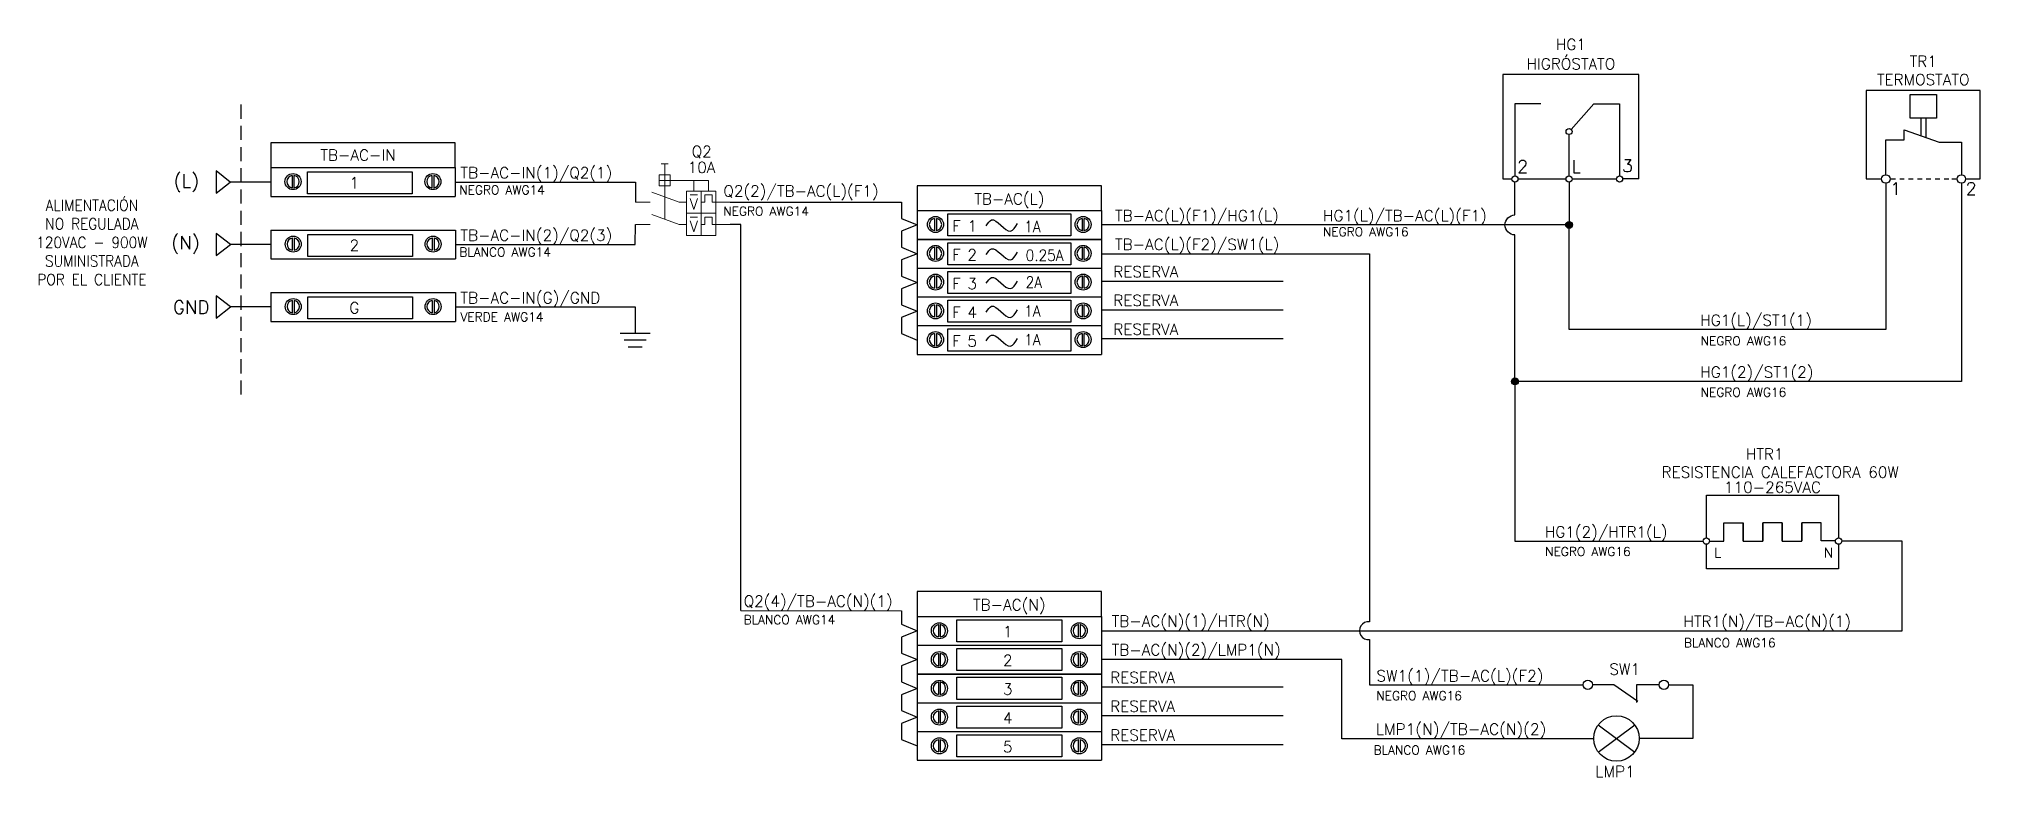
# Model space of a CAD drawing. Header units: millimetres. Extents: x 2460 to 4202, y 986 to 1648.
import ezdxf
from ezdxf.enums import TextEntityAlignment as Align

# ---------------------------------------------------------------- set-up
doc = ezdxf.new("R2010")
doc.units = ezdxf.units.MM
doc.header["$LTSCALE"] = 0.4
doc.linetypes.add('CENTER', pattern=[2, 1.25, -0.25, 0.25, -0.25])
doc.linetypes.add('HIDDEN', pattern=[9.525, 6.35, -3.175])
doc.layers.get('0').update_dxf_attribs({"linetype": 'CONTINUOUS'})
for name, color, linetype, lineweight in [('EL-cables', 5, 'CONTINUOUS', 50), ('EL-componentes', 7, 'CONTINUOUS', 25), ('FO-Texto', 7, 'CONTINUOUS', 20), ('FO-Titulo', 7, 'CONTINUOUS', 40)]:
    doc.layers.add(name, color=color, linetype=linetype, lineweight=lineweight)
doc.layers.add('Logo proctek', color=7, linetype='CENTER')
doc.styles.add('ROMANS', font='romans.shx', dxfattribs={"width": 0.9, "bigfont": '@extfont2.shx'})

# ---------------------------------------------------------------- blocks, each defined once
blk = doc.blocks.new('A$C77737B80')
at = {"linetype": 'Continuous', "lineweight": 25}
for p, q in [((-14.03, 0), (14.03, 0)), ((-14.03, 0), (-14.03, -4.38)), ((14.03, 0), (14.03, -4.38)), ((-11.36, -1.19), (-11.36, -3.07)), ((-11.09, -1.19), (-11.09, -3.07)), ((11.09, -1.19), (11.09, -3.07)), ((11.36, -1.19), (11.36, -3.07)), ((-14.03, -4.38), (14.03, -4.38))]:
    blk.add_line(p, q, dxfattribs=at)
blk.add_lwpolyline([(-9.34, -0.51), (9.34, -0.51), (9.34, -3.87), (-9.34, -3.87)], close=True, dxfattribs=at)
for centre in [(-11.23, -2.13), (11.23, -2.13)]:
    blk.add_circle(centre, 1.22, dxfattribs=at)
for centre, start, end in [((-11.23, -2.13), 98.4296, 261.5704), ((-11.23, -2.13), 278.4296, 81.5704), ((11.23, -2.13), 98.4296, 261.5704), ((11.23, -2.13), 278.4296, 81.5704)]:
    blk.add_arc(centre, 0.941, start, end, dxfattribs=at)
blk.add_spline([(-3.5, -2.31), (-2.73, -1.44), (0.18, -3.12), (1.23, -1.97)], degree=3, dxfattribs=at)
blk = doc.blocks.new('A$C5F34184E')
for p, q in [((-14.03, 0), (14.03, 0)), ((-14.03, 0), (-14.03, -4.38)), ((-10.78, -1.25), (-10.78, -3.12)), ((-10.5, -1.25), (-10.5, -3.12)), ((10.5, -1.25), (10.5, -3.12)), ((10.78, -1.25), (10.78, -3.12)), ((14.03, 0), (14.03, -4.38)), ((-14.03, -4.38), (14.03, -4.38))]:
    blk.add_line(p, q)
blk.add_lwpolyline([(-7.97, -0.51), (7.97, -0.51), (7.97, -3.87), (-7.97, -3.87)], close=True)
for centre in [(-10.64, -2.19), (10.64, -2.19)]:
    blk.add_circle(centre, 1.22)
for centre, start, end in [((-10.64, -2.19), 98.4296, 261.5704), ((-10.64, -2.19), 278.4296, 81.5704), ((10.64, -2.19), 98.4296, 261.5704), ((10.64, -2.19), 278.4296, 81.5704)]:
    blk.add_arc(centre, 0.941, start, end)
blk = doc.blocks.new('A$C72EE4031')
for p, q in [((-14.03, 0), (14.03, 0)), ((-14.03, 0), (-14.03, -4.38)), ((14.03, 0), (14.03, -4.38)), ((-10.78, -1.19), (-10.78, -3.07)), ((-10.5, -1.19), (-10.5, -3.07)), ((10.5, -1.19), (10.5, -3.07)), ((10.78, -1.19), (10.78, -3.07)), ((-14.03, -4.38), (14.03, -4.38))]:
    blk.add_line(p, q)
blk.add_lwpolyline([(-8.44, -0.64), (7.51, -0.64), (7.51, -4), (-8.44, -4)], close=True)
for centre in [(-10.64, -2.13), (10.64, -2.13)]:
    blk.add_circle(centre, 1.22)
for centre, start, end in [((-10.64, -2.13), 98.4296, 261.5704), ((-10.64, -2.13), 278.4296, 81.5704), ((10.64, -2.13), 98.4296, 261.5704), ((10.64, -2.13), 278.4296, 81.5704)]:
    blk.add_arc(centre, 0.941, start, end)
blk = doc.blocks.new('A$C2D3060C2')
at = {"linetype": 'Continuous', "lineweight": 20}
for p, q in [((-5.15, 1.96), (-5.15, 3.89)), ((-5.15, 3.89), (-2.57, 3.89)), ((-2.57, 3.89), (-5.15, 3.89)), ((-2.57, 3.89), (0, 3.89)), ((0, 3.89), (-2.57, 3.89)), ((-2.57, 3.89), (-2.57, -3.89)), ((0, 3.89), (0, -3.89)), ((-11.58, 1.96), (-14.16, 1.96)), ((-6.43, 1.96), (-11.27, 0.2)), ((-6.43, 1.96), (-5.15, 1.96)), ((-5.15, -3.89), (-5.15, 1.96)), ((-5.15, 0), (0, 0)), ((0, 0), (-5.15, 0)), ((-4.5, 1.32), (-3.86, 3.25)), ((-4.5, 0.67), (-3.22, 0.67)), ((-3.86, 3.25), (-3.22, 1.32)), ((-2.57, 1.96), (-1.93, 1.96)), ((-1.93, 1.96), (-1.93, 0.67)), ((-1.93, 0.67), (-0.64, 0.67)), ((-0.64, 0.67), (-0.64, 1.96)), ((-0.64, 1.96), (0, 1.96)), ((-0.03, 1.96), (2.54, 1.96)), ((-11.58, -1.96), (-14.16, -1.96)), ((-6.43, -1.96), (-11.27, -3.72)), ((-6.43, -1.96), (-5.15, -1.96)), ((-4.5, -2.6), (-3.86, -0.67)), ((-4.5, -3.25), (-3.22, -3.25)), ((-3.86, -0.67), (-3.22, -2.6)), ((-2.57, -1.96), (-1.93, -1.96)), ((-1.93, -1.96), (-1.93, -3.25)), ((-1.93, -3.25), (-0.64, -3.25)), ((-0.64, -3.25), (-0.64, -1.96)), ((-0.64, -1.96), (0, -1.96)), ((0, -1.96), (2.57, -1.96)), ((-9.97, -4.86), (-9.97, -5.82)), ((-8.04, -4.86), (-9.97, -4.86)), ((-9.97, -5.82), (-9.97, -6.79)), ((-9.01, -5.82), (-9.97, -5.82)), ((-9.97, -6.79), (-8.04, -6.79)), ((-9.01, -5.82), (-8.04, -5.82)), ((-8.04, -6.79), (-8.04, -4.86)), ((-2.57, -3.89), (-5.15, -3.89)), ((0, -3.89), (-2.57, -3.89)), ((-9.01, -8.72), (-9.65, -8.72)), ((-9.01, -8.72), (-8.37, -8.72))]:
    blk.add_line(p, q, dxfattribs=at)
at = {"linetype": 'Continuous', "lineweight": 20, "ltscale": 0.2}
for p, q in [((-9.01, 1.02), (-9.01, -8.72)), ((-1.29, -5.82), (-8.04, -5.82)), ((-3.86, -3.89), (-3.86, -5.82)), ((-1.29, -3.89), (-1.29, -5.82))]:
    blk.add_line(p, q, dxfattribs=at)

msp = doc.modelspace()

# ---------------------------------------------------------------- hatches: boundary and pattern name
at = {"layer": 'EL-cables', "lineweight": 25, "ltscale": 0.1}
h = msp.add_hatch(color=7, dxfattribs=at)
h.dxf.hatch_style = 1
edge = h.paths.add_edge_path()
edge.add_arc((3833.1, 1481.3), 3.07, 0, 360)
h = msp.add_hatch(color=7, dxfattribs=at)
h.dxf.hatch_style = 1
edge = h.paths.add_edge_path()
edge.add_arc((3784.5, 1340.8), 3.07, 0, 360)

# ---------------------------------------------------------------- linework, layer by layer
at = {"color": 7, "linetype": 'Continuous', "lineweight": 25}
for p, q in [((2618.8, 1529.7), (2618.8, 1509.9)), ((2631.4, 1519.8), (2618.8, 1529.7)), ((2618.8, 1509.9), (2631.4, 1519.8)), ((2667.9, 1519.8), (2631.4, 1519.8)), ((3833.1, 1519.8), (3833.1, 1481.3)), ((2618.9, 1473.6), (2618.9, 1453.8)), ((2631.6, 1463.7), (2618.9, 1473.6)), ((2618.9, 1453.8), (2631.6, 1463.7)), ((2668, 1463.7), (2631.6, 1463.7)), ((2618.9, 1417.5), (2618.9, 1397.7)), ((2631.6, 1407.6), (2618.9, 1417.5)), ((2618.9, 1397.7), (2631.6, 1407.6)), ((2668, 1407.6), (2631.6, 1407.6)), ((3989.4, 1197.5), (3989.4, 1213.9)), ((4059.3, 1197.7), (4059.3, 1214))]:
    msp.add_line(p, q, dxfattribs=at)
for points in [[(3956.3, 1200.4), (3956.3, 1238.8), (4075, 1238.8), (4075, 1200.4)], [(3959.2, 1197.5), (3972, 1197.5), (3972, 1213.9), (3989.4, 1213.9), (3989.4, 1197.5), (4006.9, 1197.5)], [(4024.4, 1213.9), (4006.9, 1213.9), (4006.9, 1197.5), (4006.9, 1213.9)], [(4024.4, 1197.5), (4024.4, 1213.9), (4024.4, 1197.5), (4041.9, 1197.5), (4041.9, 1213.9)], [(4072.1, 1197.7), (4059.3, 1197.7), (4059.3, 1214), (4041.9, 1214), (4041.9, 1197.7)], [(4075, 1194.6), (4075, 1172.7), (3956.3, 1172.7), (3956.3, 1194.6)]]:
    msp.add_lwpolyline(points, dxfattribs=at)
at = {"color": 7, "lineweight": 25, "ltscale": 0.1}
for centre in [(3956.3, 1197.5), (4075, 1197.5)]:
    msp.add_circle(centre, 2.89, dxfattribs=at)
at = {"layer": 'EL-cables', "color": 7, "lineweight": 25}
for p, q in [((3080.3, 1501.7), (3233.9, 1501.7)), ((3089.6, 1135.2), (3089.6, 1481.8))]:
    msp.add_line(p, q, dxfattribs=at)
for points in [[(2833.4, 1519.8), (2995.2, 1519.8), (2995.2, 1501.7)], [(3233.9, 1501.7), (3233.9, 1487.1), (3247.9, 1481.3), (3233.9, 1475.6), (3233.9, 1461.2), (3247.9, 1455.4), (3233.9, 1449.8), (3233.9, 1435.4), (3247.9, 1429.6), (3233.9, 1423.9), (3233.9, 1409.6), (3247.9, 1403.8), (3233.9, 1398.1), (3233.9, 1383.7), (3247.9, 1377.9)], [(2833.5, 1463.7), (2994.9, 1463.7), (2995.2, 1481.8)], [(3413.4, 1430.9), (3576.4, 1430.9)], [(2833.5, 1407.6), (2994.9, 1407.6), (2994.9, 1407.6), (2994.9, 1384.2)], [(3413.4, 1405.1), (3576.4, 1405.1)], [(2981.4, 1384.2), (3008.4, 1384.2)], [(2985, 1378), (3004.7, 1378)], [(3413.4, 1379.3), (3576.4, 1379.3)], [(2988.6, 1371.8), (3001.2, 1371.8)], [(3089.6, 1135.2), (3233.9, 1134.8), (3233.9, 1122.8), (3247.9, 1117), (3233.9, 1111.3), (3233.9, 1096.9), (3247.9, 1091.1), (3233.9, 1085.5), (3233.9, 1071.1), (3247.9, 1065.3), (3233.9, 1059.6), (3233.9, 1045.3), (3247.9, 1039.5), (3233.9, 1033.8), (3233.9, 1019.4), (3247.9, 1013.6)], [(3894.7, 1053.6), (3873.3, 1068.3), (3854, 1068.3)], [(3922.3, 1068.5), (3944.1, 1068.5), (3944.1, 1020.3), (3896, 1020.3)], [(3859.2, 1032.4), (3892, 1008.1)], [(3859.2, 1008.1), (3892, 1032.4)], [(3875.9, 1020.1), (3875.3, 1020.1)]]:
    msp.add_lwpolyline(points, dxfattribs=at)
at = {"layer": 'EL-cables', "color": 7, "lineweight": 25, "ltscale": 0.1}
for points in [[(4117.4, 1518.7), (4117.4, 1387.3), (3833.1, 1387.3), (3833.1, 1481.3), (3564.1, 1481.3), (3413.4, 1481.3)], [(3784.5, 1340.8), (3784.5, 1197.5), (3953.4, 1197.5)], [(3413.4, 1117), (4131.9, 1117), (4131.9, 1197.5), (4077.9, 1197.5)], [(3855.2, 1020.1), (3708.9, 1020.1), (3629.2, 1020.1), (3629.2, 1091.1), (3413.4, 1091.1)], [(3413.4, 1066.6), (3576.4, 1066.6)], [(3413.4, 1040.8), (3576.4, 1040.8)], [(3413.4, 1015), (3576.4, 1015)]]:
    msp.add_lwpolyline(points, dxfattribs=at)
msp.add_lwpolyline([(4185.2, 1518.7), (4185.2, 1340.8), (3784.5, 1340.8), (3784.5, 1472.3, -1), (3784.5, 1490.2), (3784.5, 1519.8)], format="xyb", dxfattribs=at)
at = {"layer": 'EL-cables', "color": 7, "lineweight": 25}
msp.add_lwpolyline([(3413.4, 1455.4), (3653.9, 1455.4), (3653.9, 1125, 1.120663), (3653.9, 1109), (3653.9, 1068.5), (3845.7, 1068.5)], format="xyb", dxfattribs=at)
at = {"layer": 'EL-cables', "color": 7, "lineweight": 25, "ltscale": 0.1}
for centre in [(3833.1, 1481.3), (3784.5, 1340.8)]:
    msp.add_circle(centre, 3.07, dxfattribs=at)
at = {"layer": 'EL-cables', "color": 7, "lineweight": 25}
for centre, radius in [((3849.9, 1068.5), 4.16), ((3918.2, 1068.5), 4.16), ((3875.6, 1020.3), 20.4)]:
    msp.add_circle(centre, radius, dxfattribs=at)
at = {"layer": 'EL-componentes', "color": 7, "linetype": 'Continuous', "lineweight": 25, "ltscale": 0.1}
for points in [[(3895.8, 1522.5), (3895.8, 1522.5), (3895.8, 1616.3), (3773.6, 1616.3), (3773.6, 1522.5), (3781.8, 1522.5)], [(3807.7, 1589.9), (3784.5, 1589.9), (3784.5, 1525.3)], [(3835, 1567), (3855.2, 1589.9), (3878.4, 1589.9), (3878.4, 1524.9)], [(4189, 1522.5), (4202, 1522.5), (4202, 1602), (4099.8, 1602), (4099.8, 1522.5), (4113.6, 1522.5)], [(4148.8, 1577.1), (4148.8, 1561.3)], [(4153.3, 1577.1), (4153.3, 1559.7)], [(3833.1, 1525.3), (3833.1, 1562.4)], [(4117.4, 1526.3), (4117.4, 1557.7), (4133.7, 1557.7), (4133.7, 1566.6), (4165.1, 1555.5), (4185.2, 1555.5), (4185.2, 1526.3)], [(3787.2, 1522.5), (3805.9, 1522.5), (3830.4, 1522.5)], [(3835.8, 1522.5), (3859.4, 1522.5), (3875.6, 1522.5)], [(3895.8, 1522.5), (3881.1, 1522.5)], [(4121.2, 1522.5), (4126, 1522.5)], [(4129.8, 1522.5), (4133.9, 1522.5)], [(4137.7, 1522.5), (4141.9, 1522.5)], [(4145.7, 1522.5), (4149.9, 1522.5)], [(4153.7, 1522.5), (4157.9, 1522.5)], [(4161.7, 1522.5), (4165.9, 1522.5)], [(4169.7, 1522.5), (4173.8, 1522.5)], [(4176.6, 1522.5), (4181.4, 1522.5)], [(4177.7, 1522.5), (4181.8, 1522.5)]]:
    msp.add_lwpolyline(points, dxfattribs=at)
at = {"layer": 'EL-componentes', "color": 7, "linetype": 'HIDDEN', "lineweight": 25, "ltscale": 5}
msp.add_lwpolyline([(2641.1, 1589.3), (2641.1, 1323.9)], dxfattribs=at)
at = {"layer": 'EL-componentes', "color": 7, "linetype": 'Continuous', "lineweight": 25, "ltscale": 0.1}
msp.add_lwpolyline([(4162.9, 1577.1), (4139.3, 1577.1), (4139.3, 1598.2), (4162.9, 1598.2)], close=True, dxfattribs=at)
at = {"layer": 'EL-componentes', "color": 7, "linetype": 'Continuous', "lineweight": 25}
for points in [[(2667.9, 1532.7), (2833.4, 1532.7), (2833.4, 1555), (2667.9, 1555)], [(3247.9, 1494.2), (3413.4, 1494.2), (3413.4, 1516.5), (3247.9, 1516.5)], [(3247.9, 1129.9), (3413.4, 1129.9), (3413.4, 1152.2), (3247.9, 1152.2)]]:
    msp.add_lwpolyline(points, close=True, dxfattribs=at)
at = {"layer": 'EL-componentes', "color": 7, "linetype": 'Continuous', "lineweight": 25, "ltscale": 0.1}
for centre, radius in [((3833.1, 1565.1), 2.72), ((3784.5, 1522.5), 2.72), ((3833.1, 1522.5), 2.72), ((3878.4, 1522.5), 2.72), ((4117.4, 1522.5), 3.82), ((4185.2, 1522.5), 3.82)]:
    msp.add_circle(centre, radius, dxfattribs=at)
at = {"layer": 'Logo proctek'}
msp.add_line((3089.6, 1481.8), (3080.1, 1481.8), dxfattribs=at)
at = {"layer": 'Logo proctek', "linetype": 'ByBlock'}
for p, q in [((3893.7, 1068.5), (3893.7, 1052.6)), ((3914, 1068.5), (3893.7, 1068.5))]:
    msp.add_line(p, q, dxfattribs=at)

# ---------------------------------------------------------------- block references
at = {"layer": 'EL-componentes', "color": 7, "linetype": 'Continuous', "lineweight": 25, "xscale": -5.083165997489474, "yscale": 5.083165997489474, "zscale": 5.083165997489474, "rotation": 180}
msp.add_blockref('A$C2D3060C2', (3067.2, 1491.7), dxfattribs=at)
at = {"layer": 'EL-componentes', "color": 7, "linetype": 'Continuous', "lineweight": 25, "xscale": 5.899068000000001, "yscale": 5.899068000000001, "zscale": 5.899068000000001}
for name, p in [('A$C72EE4031', (2750.6, 1532.7)), ('A$C77737B80', (3330.7, 1494.2)), ('A$C72EE4031', (2750.8, 1476.6)), ('A$C77737B80', (3330.7, 1468.3)), ('A$C77737B80', (3330.7, 1442.5)), ('A$C72EE4031', (2750.8, 1420.5)), ('A$C77737B80', (3330.7, 1416.7)), ('A$C77737B80', (3330.7, 1390.9))]:
    msp.add_blockref(name, p, dxfattribs=at)
at = {"layer": 'EL-componentes', "color": 7, "lineweight": 25, "ltscale": 0.1, "xscale": 5.899068000000001, "yscale": 5.899068000000001, "zscale": 5.899068000000001}
for p in [(3330.7, 1129.9), (3330.7, 1104), (3330.7, 1078.2), (3330.7, 1052.4), (3330.7, 1026.6)]:
    msp.add_blockref('A$C5F34184E', p, dxfattribs=at)

# ---------------------------------------------------------------- texts
at = {"color": 7, "lineweight": 25, "style": 'ROMANS'}
for s, p in [('(L)', (2580.6, 1514.8)), ('(N)', (2578.5, 1459.4)), ('GND', (2580.1, 1401.5))]:
    msp.add_text(s, height=11.9, dxfattribs=at).set_placement(p)
at = {"color": 7, "linetype": 'Continuous', "lineweight": 25, "style": 'ROMANS'}
for s, p in [('L ', (3963.3, 1182.6)), ('N', (4061.8, 1182.6))]:
    msp.add_text(s, height=8.71, dxfattribs=at).set_placement(p)
at = {"layer": 'EL-cables', "color": 7, "lineweight": 25, "ltscale": 0.1, "style": 'ROMANS'}
msp.add_text('TB-AC(N)(2)/LMP1(N)', height=10, dxfattribs=at).set_placement((3422.6, 1094.8))
at = {"layer": 'FO-Texto', "color": 7, "linetype": 'Continuous', "lineweight": 25, "style": 'ROMANS'}
for s, p in [('HG1', (3834.7, 1638.3)), ('TR1', (4150.9, 1623.1)), ('TB-AC-IN', (2746.2, 1539)), ('1', (2742.8, 1514)), ('2', (2742.9, 1457.9)), ('G', (2742.9, 1401.9))]:
    msp.add_text(s, height=10, dxfattribs=at).set_placement(p, align=Align.CENTER)
for s, p in [('HIGRÓSTATO', (3834.7, 1625.8)), ('TERMOSTATO', (4150.9, 1611.7)), ('Q2', (3054.6, 1547.2)), ('10A', (3054.5, 1532.9)), ('  RESISTENCIA CALEFACTORA 60W', (4015.7, 1259.3)), ('110-265VAC', (4015.7, 1245.8))]:
    msp.add_text(s, height=10, dxfattribs=at).set_placement(p, align=Align.MIDDLE_CENTER)
for s, height, p in [('TB-AC-IN(1)/Q2(1)', 10, (2838.1, 1523.1)), ('2', 11.3, (3786.6, 1528)), ('L', 11.3, (3835.3, 1528)), ('3', 11.3, (3880.7, 1528.8)), ('NEGRO AWG14', 8, (2837, 1508.7)), ('1', 11.3, (4121.3, 1508.2)), ('2', 11.3, (4189.1, 1508.2)), ('NEGRO AWG14', 8, (3074, 1489.6)), ('TB-AC(L)(F1)/HG1(L)', 10, (3425.6, 1484.6)), ('HG1(L)/TB-AC(L)(F1)', 10, (3612.2, 1484.6)), ('TB-AC-IN(2)/Q2(3)', 10, (2838.1, 1467)), ('TB-AC(L)(F2)/SW1(L)', 10, (3425.6, 1458.8)), ('NEGRO AWG16', 8, (3612.2, 1471.1)), ('BLANCO AWG14', 8, (2837, 1452.9)), ('RESERVA', 10, (3424.1, 1434.3)), ('TB-AC-IN(G)/GND', 10, (2838.1, 1410.8)), ('RESERVA', 10, (3424.1, 1408.5)), ('VERDE AWG14', 8, (2838.2, 1394.7)), ('HG1(L)/ST1(1)', 10, (3950.8, 1390.7)), ('RESERVA', 10, (3424.1, 1382.6)), ('NEGRO AWG16', 8, (3951.2, 1373.2)), ('HG1(2)/ST1(2)', 10, (3950.8, 1344.2)), ('NEGRO AWG16', 8, (3951.2, 1327.1)), ('HTR1', 10, (3991.7, 1270.6)), ('HG1(2)/HTR1(L)', 10, (3811.3, 1200.7)), ('NEGRO AWG16', 8, (3811.6, 1184.1)), ('BLANCO AWG14', 8, (3092.2, 1122.9)), ('HTR1(N)/TB-AC(N)(1)', 10, (3935.7, 1120.4)), ('BLANCO AWG16', 8, (3936.1, 1102.2)), ('RESERVA', 10, (3421.2, 1070)), ('RESERVA', 10, (3421.2, 1044.2)), ('NEGRO AWG16', 8, (3660.1, 1054.7)), ('RESERVA', 10, (3421.2, 1018.3)), (' BLANCO AWG16', 8, (3652.1, 1005.9))]:
    msp.add_text(s, height=height, dxfattribs=at).set_placement(p)
at = {"layer": 'FO-Texto', "color": 7, "lineweight": 25, "style": 'ROMANS'}
for s, height, p in [('Q2(2)/TB-AC(L)(F1)', 10, (3074.1, 1506.7)), ('Q2(4)/TB-AC(N)(1)', 10, (3092.3, 1138.5)), ('TB-AC(N)(1)/HTR(N)', 10, (3422.6, 1120.6)), ('SW1(1)/TB-AC(L)(F2)', 10.08, (3660.2, 1071.5)), ('SW1', 10.08, (3869.2, 1077.4)), ('LMP1(N)/TB-AC(N)(2)', 10.08, (3659.7, 1023.6)), ('LMP1', 10.08, (3856.6, 985.6))]:
    msp.add_text(s, height=height, dxfattribs=at).set_placement(p)
msp.add_text('TB-AC(L)', height=10, dxfattribs=at).set_placement((3330.7, 1499.6), align=Align.CENTER)
at = {"layer": 'FO-Texto', "color": 7, "lineweight": 25, "insert": (2395.9, 1503.9), "char_height": 10, "width": 222.844, "attachment_point": 1, "style": 'ROMANS'}
msp.add_mtext('\\pxqc;ALIMENTACIÓN\\PNO REGULADA\\P120VAC - 900W\\PSUMINISTRADA\\PPOR EL CLIENTE', dxfattribs=at)
at = {"layer": 'FO-Titulo', "color": 7, "linetype": 'Continuous', "lineweight": 25, "style": 'ROMANS'}
for s, p in [('F', (3279.4, 1475.3)), ('1', (3293.1, 1475.3)), ('F', (3279.4, 1449.4)), ('2', (3293.1, 1449.4)), ('F', (3279.4, 1423.6)), ('3', (3293.1, 1423.6)), ('F', (3279.4, 1397.8)), ('4', (3293.1, 1397.8)), ('F', (3279.4, 1372)), ('5', (3293.1, 1372))]:
    msp.add_text(s, height=10, dxfattribs=at).set_placement(p)
at = {"layer": 'FO-Titulo', "color": 7, "linetype": 'Continuous', "lineweight": 25, "style": 'ROMANS', "width": 0.9}
for s, p in [('1A', (3344.1, 1474.8)), ('0.25A', (3345.4, 1449)), ('2A', (3345.4, 1424.9)), ('1A', (3344.1, 1399)), ('1A', (3344.1, 1373.2))]:
    msp.add_text(s, height=10, dxfattribs=at).set_placement(p)
at = {"layer": 'FO-Titulo', "color": 7, "linetype": 'Continuous', "lineweight": 25, "style": 'ROMANS'}
for s, p in [('TB-AC(N)', (3330.7, 1135.3)), ('1', (3329.3, 1111.2)), ('2', (3329.3, 1085.4)), ('3', (3329.3, 1059.5)), ('4', (3329.3, 1033.7)), ('5', (3329.3, 1007.9))]:
    msp.add_text(s, height=10, dxfattribs=at).set_placement(p, align=Align.CENTER)

doc.saveas('drawing.dxf')
